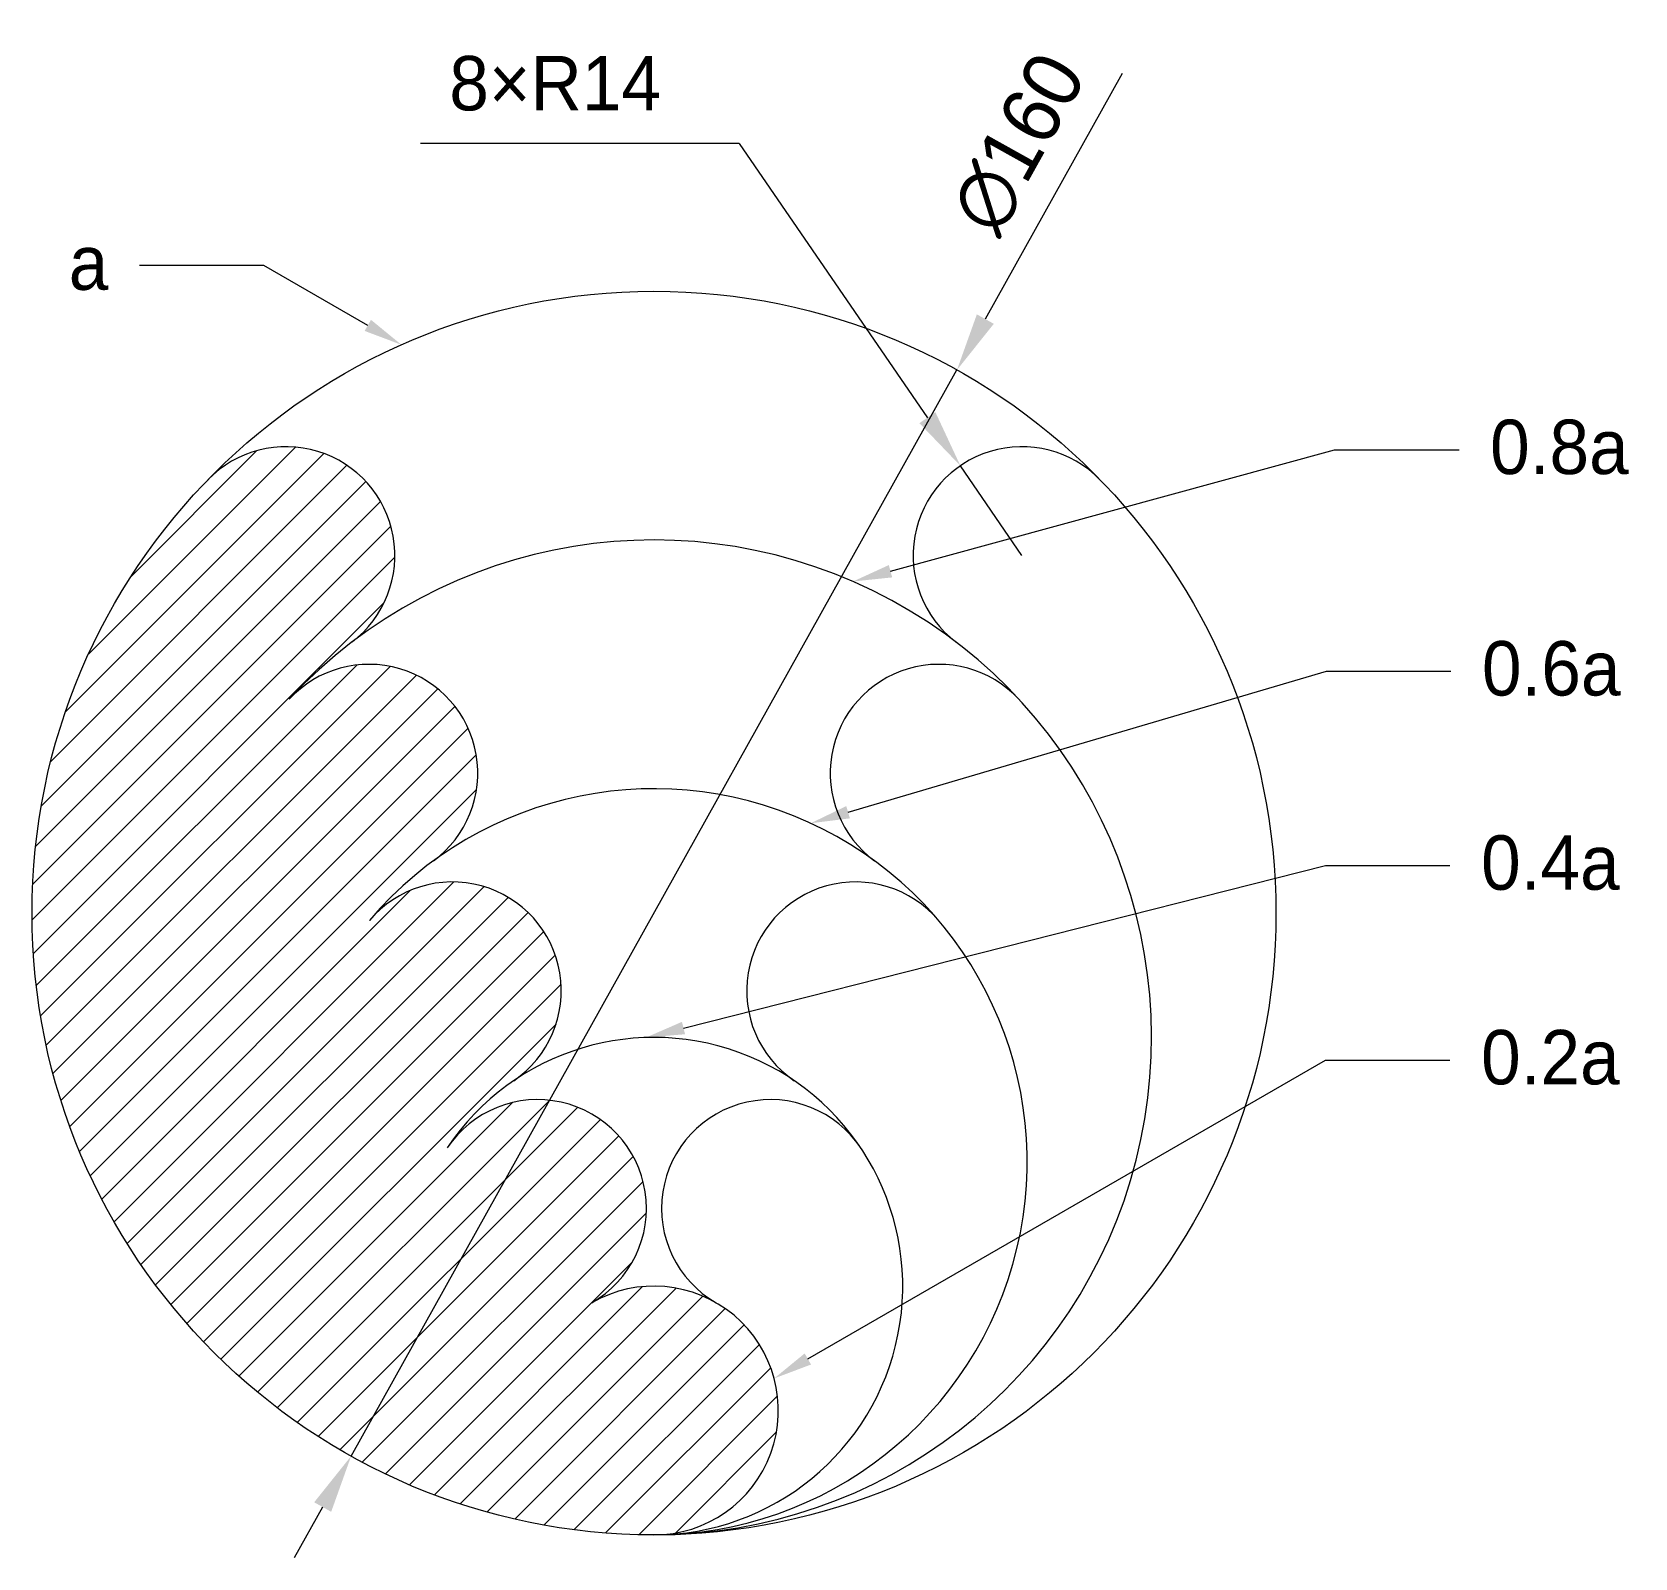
# Model space of a CAD drawing. Header units: centimetres. Extents: x 18785 to 18991, y 12125 to 12321.
import ezdxf
from ezdxf import colors
from ezdxf.entities.mleader import LeaderData, LeaderLine
from ezdxf.math import Vec2, Vec3

# ---------------------------------------------------------------- set-up
doc = ezdxf.new("R2010")
doc.units = ezdxf.units.CM
doc.header["$PDMODE"] = 35
doc.header["$PDSIZE"] = -2
doc.layers.add('標註', color=7, linetype='Continuous', lineweight=15)
doc.styles.add('文2.5', font='', dxfattribs={"height": 2.5})
doc.styles.add('文3.5', font='', dxfattribs={"height": 3.5})
doc.styles.add('文7', font='', dxfattribs={"height": 7})
doc.styles.get('文2.5').set_extended_font_data('PMingLiU')
doc.styles.get('文3.5').set_extended_font_data('PMingLiU')
doc.styles.get('文7').set_extended_font_data('PMingLiU')
doc.dimstyles.new('DIM2.5', dxfattribs={"dimtxt": 2.5, "dimasz": 2.5, "dimexe": 3, "dimexo": 2, "dimgap": 1, "dimtad": 1, "dimdec": 1, "dimdsep": 46, "dimtxsty": '文2.5', "dimcen": 0, "dimclrd": 256, "dimclre": 256, "dimadec": 0, "dimazin": 0, "dimtfac": 1, "dimtdec": 1, "dimtmove": 0, "dimatfit": 3, "dimfxl": 1, "dimlwd": 15, "dimlwe": 15, "dimarcsym": 0})

# ---------------------------------------------------------------- blocks, each defined once
blk = doc.blocks.new('*D2')
at = {"layer": 'Defpoints', "color": 0, "transparency": 16777216}
for p in [(18904.07, 12277.8), (18826.14, 12138.06)]:
    blk.add_point(p, dxfattribs=at)
at = {"layer": '標註', "lineweight": 15, "transparency": 16777216}
for p, q in [((18925.33, 12315.93), (18907.72, 12284.35)), ((18826.14, 12138.06), (18904.07, 12277.8)), ((18822.48, 12131.51), (18818.83, 12124.96))]:
    blk.add_line(p, q, dxfattribs=at)
at = {"layer": '標註', "transparency": 16777216}
for points in [[(18906.63, 12284.96), (18908.81, 12283.74), (18904.07, 12277.8)], [(18821.39, 12132.12), (18823.58, 12130.9), (18826.14, 12138.06)]]:
    blk.add_solid(points, dxfattribs=at)
at = {"layer": '標註', "color": 0, "transparency": 16777216, "insert": (18911.97, 12306.97), "char_height": 7.5, "attachment_point": 5, "rotation": 60.8527, "style": '文2.5'}
blk.add_mtext('∅160', dxfattribs=at)
blk = doc.blocks.new('*D9')
at = {"layer": 'Defpoints', "color": 0, "transparency": 16777216}
for p in [(18904.51, 12265.48), (18912.43, 12253.93)]:
    blk.add_point(p, dxfattribs=at)
at = {"layer": '標註', "lineweight": 15, "transparency": 16777216}
for p, q in [((18876.07, 12306.95), (18900.27, 12271.66)), ((18912.43, 12253.93), (18904.51, 12265.48))]:
    blk.add_line(p, q, dxfattribs=at)
at = {"layer": '標註', "transparency": 16777216}
blk.add_solid([(18901.3, 12272.37), (18899.24, 12270.96), (18904.51, 12265.48)], dxfattribs=at)

msp = doc.modelspace()

# ---------------------------------------------------------------- hatches: boundary and pattern name
at = {"layer": '標註'}
h = msp.add_hatch(dxfattribs=at)
h.set_pattern_fill('ANSI31', color=256)
h.paths.add_polyline_path([(18836.72, 12214.64, 1.100017), (18818.18, 12235.45, -0.042784), (18826.27, 12242.8, 1.076682), (18807.73, 12263.69, 0.195215), (18785.1, 12207.93, 0.414214), (18865.1, 12127.93, 1.30236), (18857.12, 12157.8, 1.260833), (18838.49, 12177.71, -0.096068), (18847.07, 12186.37, 1.144089), (18828.5, 12206.99, -0.058669)])

# ---------------------------------------------------------------- linework, layer by layer
msp.add_line((18876.07, 12306.95), (18835.08, 12306.95), dxfattribs=at)
msp.add_circle((18865.1, 12207.93), 80, dxfattribs=at)
for centre, radius, start, end in [((18817.77, 12253.93), 14, 307.3569, 135.8156), ((18912.43, 12253.93), 14, 44.1844, 232.6431), ((18865.1, 12191.93), 64, 270, 137.1564), ((18828.44, 12225.93), 14, 306.2493, 137.1564), ((18901.76, 12225.93), 14, 42.8436, 233.7507), ((18865.1, 12175.93), 48, 270, 139.6798), ((18839.18, 12197.93), 14, 304.3012, 139.6798), ((18891.02, 12197.93), 14, 40.3202, 235.6988), ((18865.1, 12159.93), 32, 270, 146.251), ((18850.13, 12169.93), 14, 299.9264, 146.251), ((18880.07, 12169.93), 14, 33.749, 240.0736), ((18865.1, 12143.93), 16, 270, 119.9264)]:
    msp.add_arc(centre, radius, start, end, dxfattribs=at)

# ---------------------------------------------------------------- texts
at = {"layer": '標註', "style": '文7'}
msp.add_text('8×R14', height=7, dxfattribs=at).set_placement((18838.77, 12311.2))

# ---------------------------------------------------------------- dimensions: what is measured, and where the dimension line sits
at = {"layer": '標註'}
dim = msp.add_diameter_dim_2p(p1=(18826.14, 12138.06), p2=(18904.07, 12277.8), dimstyle='DIM2.5', dxfattribs=at)
dim.commit()
dim.dimension.update_dxf_attribs({"geometry": '*D2', "text_midpoint": (18918.35, 12303.41)})
dim = msp.add_radius_dim(center=(18912.43, 12253.93), mpoint=(18904.51, 12265.48), text=' ', dimstyle='DIM2.5', dxfattribs=at)
dim.commit()
dim.dimension.update_dxf_attribs({"geometry": '*D9', "text_midpoint": (18876.07, 12306.95), "dimtype": 164})

# ---------------------------------------------------------------- leaders
ml = msp.add_multileader_mtext('Standard', dxfattribs=at)
ml.set_content('a', color=256, style='文3.5')
ml.set_leader_properties(color=256, linetype='ByLayer', lineweight=15)
ml.build(insert=Vec2(0, 0))
ml.multileader.update_dxf_attribs({"arrow_head_size": 5, "scale": 2})
ctx = ml.context
ctx.base_point, ctx.scale, ctx.char_height, ctx.arrow_head_size, ctx.landing_gap_size, ctx.plane_origin = Vec3(18786.95, 12291.26), 2, 7, 5, 4, Vec3(18841.44, 12275.95)
ctx.text_align_type = 2
notes = []
notes.append((ctx, [(0, (1, 1, 0), (18814.91, 12291.26), (-1, 0), 16, [(0, [(18832.62, 12281.04)], 0, [])])]))
ctx.mtext.insert, ctx.mtext.alignment, ctx.mtext.flow_direction = Vec3(18794.91, 12295.11), 3, 5
ml = msp.add_multileader_mtext('Standard', dxfattribs=at)
ml.set_content('0.8a', color=256, style='文3.5')
ml.set_leader_properties(color=256, linetype='ByLayer', lineweight=15)
ml.build(insert=Vec2(0, 0))
ml.multileader.update_dxf_attribs({"arrow_head_size": 5, "scale": 2})
ctx = ml.context
ctx.base_point, ctx.scale, ctx.char_height, ctx.arrow_head_size, ctx.landing_gap_size, ctx.plane_origin = Vec3(18968.65, 12267.53), 2, 7, 5, 4, Vec3(18840.97, 12251.21)
notes.append((ctx, [(0, (1, 1, 0), (18952.65, 12267.53), (1, 0), 16, [(0, [(18890.7, 12250.59)], 0, [])])]))
ctx.mtext.insert, ctx.mtext.flow_direction = Vec3(18972.65, 12271.41), 5
ml = msp.add_multileader_mtext('Standard', dxfattribs=at)
ml.set_content('0.6a', color=256, style='文3.5')
ml.set_leader_properties(color=256, linetype='ByLayer', lineweight=15)
ml.build(insert=Vec2(0, 0))
ml.multileader.update_dxf_attribs({"arrow_head_size": 5, "scale": 2})
ctx = ml.context
ctx.base_point, ctx.scale, ctx.char_height, ctx.arrow_head_size, ctx.landing_gap_size, ctx.plane_origin = Vec3(18967.6, 12239.04), 2, 7, 5, 4, Vec3(18908.66, 12196.1)
notes.append((ctx, [(0, (1, 1, 0), (18951.6, 12239.04), (1, 0), 16, [(0, [(18885.27, 12219.49)], 0, [])])]))
ctx.mtext.insert, ctx.mtext.flow_direction = Vec3(18971.6, 12242.92), 5
ml = msp.add_multileader_mtext('Standard', dxfattribs=at)
ml.set_content('0.4a', color=256, style='文3.5')
ml.set_leader_properties(color=256, linetype='ByLayer', lineweight=15)
ml.build(insert=Vec2(0, 0))
ml.multileader.update_dxf_attribs({"arrow_head_size": 5, "scale": 2})
ctx = ml.context
ctx.base_point, ctx.scale, ctx.char_height, ctx.arrow_head_size, ctx.landing_gap_size, ctx.plane_origin = Vec3(18967.49, 12214.05), 2, 7, 5, 4, Vec3(18893.32, 12175.02)
notes.append((ctx, [(0, (1, 1, 0), (18951.49, 12214.05), (1, 0), 16, [(0, [(18864.05, 12191.91)], 0, [])])]))
ctx.mtext.insert, ctx.mtext.flow_direction = Vec3(18971.49, 12217.93), 5
ml = msp.add_multileader_mtext('Standard', dxfattribs=at)
ml.set_content('0.2a', color=256, style='文3.5')
ml.set_leader_properties(color=256, linetype='ByLayer', lineweight=15)
ml.build(insert=Vec2(0, 0))
ml.multileader.update_dxf_attribs({"arrow_head_size": 5, "scale": 2})
ctx = ml.context
ctx.base_point, ctx.scale, ctx.char_height, ctx.arrow_head_size, ctx.landing_gap_size, ctx.plane_origin = Vec3(18967.49, 12189.01), 2, 7, 5, 4, Vec3(18880.56, 12148.06)
notes.append((ctx, [(0, (1, 1, 0), (18951.49, 12189.01), (1, 0), 16, [(0, [(18880.56, 12148.06)], 0, [])])]))
ctx.mtext.insert, ctx.mtext.flow_direction = Vec3(18971.49, 12192.89), 5
for ctx, leaders in notes:
    for number, flags, end, landing, length, lines in leaders:
        leader = LeaderData()
        leader.index, (leader.has_last_leader_line, leader.has_dogleg_vector, leader.attachment_direction) = number, flags
        leader.last_leader_point, leader.dogleg_vector, leader.dogleg_length = Vec3(end), Vec3(landing), length
        for number, points, colour, breaks in lines:
            line = LeaderLine()
            line.index, line.vertices, line.color, line.breaks = number, Vec3.list(points), colors.encode_raw_color(colour), breaks
            leader.lines.append(line)
        ctx.leaders.append(leader)

doc.saveas('drawing.dxf')
